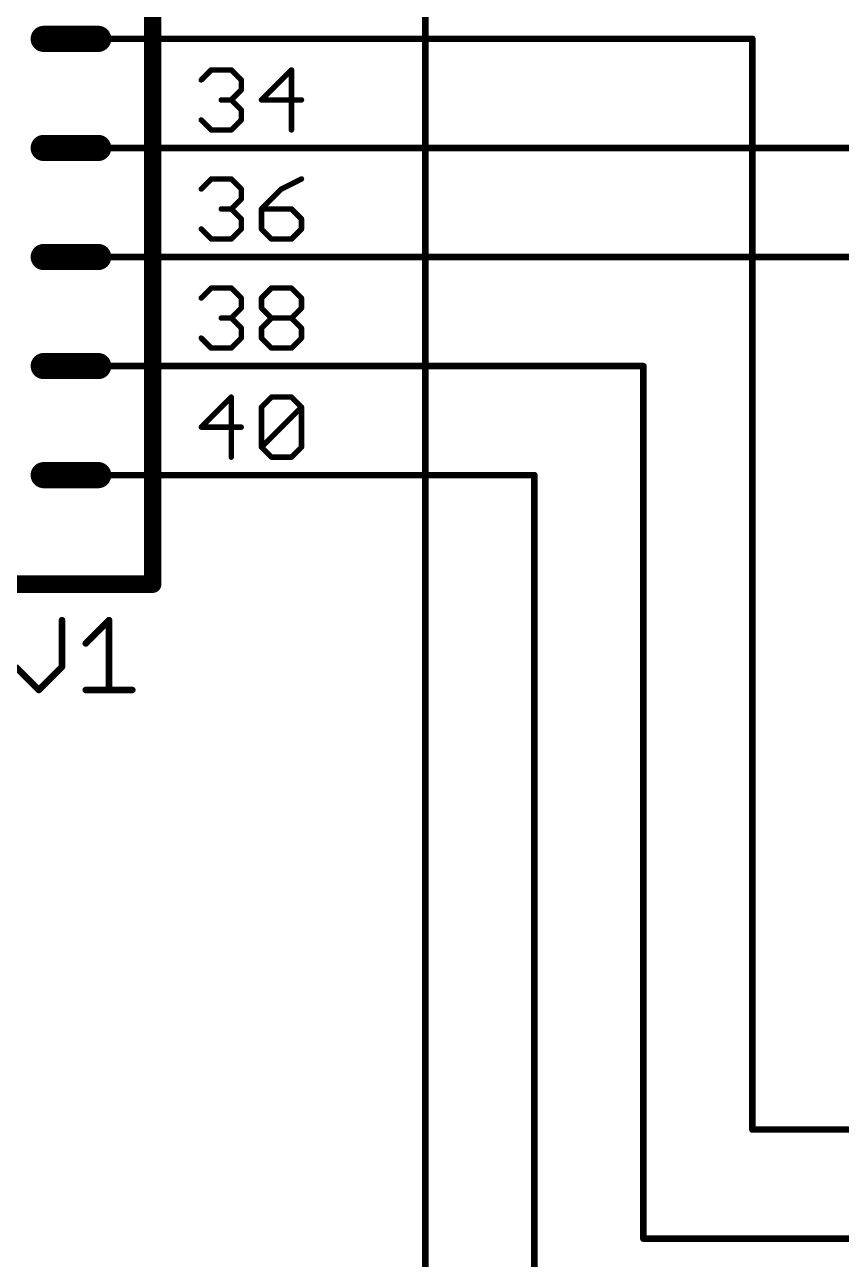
# Model space of a CAD drawing. Extents: x 6 to 173, y -6 to 152.
# Drawn here: x 104.97 to 123.99, y 52.86 to 81.61 of the extents above; entities that cross this region are included whole.
import ezdxf

# ---------------------------------------------------------------- set-up
doc = ezdxf.new("R2010")
doc.units = 0
for name, color, linetype in [('91', 94, 'CONTINUOUS'), ('94', 14, 'CONTINUOUS'), ('95', 251, 'CONTINUOUS')]:
    doc.layers.add(name, color=color, linetype=linetype)

msp = doc.modelspace()

# ---------------------------------------------------------------- linework, layer by layer
at = {"layer": '91', "const_width": 0.1524}
for points in [[(114.3, 83.82), (114.3, 50.8)], [(121.92, 81.28), (111.76, 81.28)], [(121.92, 55.88), (121.92, 81.28)], [(160.02, 78.74), (111.76, 78.74)], [(170.18, 76.2), (111.76, 76.2)], [(119.38, 73.66), (111.76, 73.66)], [(119.38, 53.34), (119.38, 73.66)], [(111.76, 71.12), (116.84, 71.12)], [(116.84, 71.12), (116.84, 50.8)], [(137.16, 55.88), (121.92, 55.88)], [(137.16, 53.34), (119.38, 53.34)]]:
    msp.add_lwpolyline(points, dxfattribs=at)
at = {"layer": '91', "const_width": 0.0762}
for points in [[(111.76, 81.3181, 1), (111.76, 81.2419)], [(121.9581, 81.28, 1), (121.8819, 81.28)], [(121.92, 81.2419, 1), (121.92, 81.3181)], [(111.76, 78.7781, 1), (111.76, 78.7019)], [(111.76, 76.2381, 1), (111.76, 76.1619)], [(111.76, 73.6981, 1), (111.76, 73.6219)], [(119.4181, 73.66, 1), (119.3419, 73.66)], [(119.38, 73.6219, 1), (119.38, 73.6981)], [(111.76, 71.1581, 1), (111.76, 71.0819)], [(116.8781, 71.12, 1), (116.8019, 71.12)], [(116.84, 71.0819, 1), (116.84, 71.1581)], [(121.92, 55.9181, 1), (121.92, 55.8419)], [(121.8819, 55.88, 1), (121.9581, 55.88)], [(119.38, 53.3781, 1), (119.38, 53.3019)], [(119.3419, 53.34, 1), (119.4181, 53.34)]]:
    msp.add_lwpolyline(points, format="xyb", dxfattribs=at)
at = {"layer": '94'}
for points, const_width in [([(107.95, 68.58), (107.95, 121.92)], 0.4064), ([(106.68, 81.28), (105.41, 81.28)], 0.6096), ([(111.76, 81.28), (106.68, 81.28)], 0.1524), ([(106.68, 78.74), (105.41, 78.74)], 0.6096), ([(111.76, 78.74), (106.68, 78.74)], 0.1524), ([(106.68, 76.2), (105.41, 76.2)], 0.6096), ([(111.76, 76.2), (106.68, 76.2)], 0.1524), ([(106.68, 73.66), (105.41, 73.66)], 0.6096), ([(111.76, 73.66), (106.68, 73.66)], 0.1524), ([(106.68, 71.12), (105.41, 71.12)], 0.6096), ([(111.76, 71.12), (106.68, 71.12)], 0.1524), ([(107.95, 68.58), (100.33, 68.58)], 0.4064)]:
    msp.add_lwpolyline(points, dxfattribs=dict(at, const_width=const_width))
for points, const_width in [([(105.41, 81.4324, 1), (105.41, 81.1276)], 0.3048), ([(106.68, 81.1276, 1), (106.68, 81.4324)], 0.3048), ([(106.68, 81.3181, 1), (106.68, 81.2419)], 0.0762), ([(111.76, 81.2419, 1), (111.76, 81.3181)], 0.0762), ([(105.41, 78.8924, 1), (105.41, 78.5876)], 0.3048), ([(106.68, 78.5876, 1), (106.68, 78.8924)], 0.3048), ([(106.68, 78.7781, 1), (106.68, 78.7019)], 0.0762), ([(111.76, 78.7019, 1), (111.76, 78.7781)], 0.0762), ([(105.41, 76.3524, 1), (105.41, 76.0476)], 0.3048), ([(106.68, 76.0476, 1), (106.68, 76.3524)], 0.3048), ([(106.68, 76.2381, 1), (106.68, 76.1619)], 0.0762), ([(111.76, 76.1619, 1), (111.76, 76.2381)], 0.0762), ([(105.41, 73.8124, 1), (105.41, 73.5076)], 0.3048), ([(106.68, 73.5076, 1), (106.68, 73.8124)], 0.3048), ([(106.68, 73.6981, 1), (106.68, 73.6219)], 0.0762), ([(111.76, 73.6219, 1), (111.76, 73.6981)], 0.0762), ([(105.41, 71.2724, 1), (105.41, 70.9676)], 0.3048), ([(106.68, 70.9676, 1), (106.68, 71.2724)], 0.3048), ([(106.68, 71.1581, 1), (106.68, 71.0819)], 0.0762), ([(111.76, 71.0819, 1), (111.76, 71.1581)], 0.0762), ([(107.95, 68.4784, 1), (107.95, 68.6816)], 0.2032), ([(107.8484, 68.58, 1), (108.0516, 68.58)], 0.2032)]:
    msp.add_lwpolyline(points, format="xyb", dxfattribs=dict(at, const_width=const_width))
at = {"layer": '95'}
for points, const_width in [([(109.0803, 80.3243), (109.3133, 80.5573)], 0.127), ([(109.3133, 80.5573), (109.7794, 80.5573)], 0.127), ([(109.7794, 80.5573), (110.0124, 80.3243)], 0.127), ([(111.1827, 80.5573), (110.4836, 79.8582)], 0.127), ([(111.1827, 79.1591), (111.1827, 80.5573)], 0.127), ([(110.0124, 80.3243), (110.0124, 80.0912)], 0.127), ([(110.0124, 80.0912), (109.7794, 79.8582)], 0.127), ([(109.7794, 79.8582), (109.5464, 79.8582)], 0.127), ([(109.7794, 79.8582), (110.0124, 79.6252)], 0.127), ([(110.0124, 79.6252), (110.0124, 79.3921)], 0.127), ([(110.4836, 79.8582), (111.4157, 79.8582)], 0.127), ([(109.3133, 79.1591), (109.0803, 79.3921)], 0.127), ([(110.0124, 79.3921), (109.7794, 79.1591)], 0.127), ([(109.7794, 79.1591), (109.3133, 79.1591)], 0.127), ([(109.0803, 77.7843), (109.3133, 78.0173)], 0.127), ([(109.3133, 78.0173), (109.7794, 78.0173)], 0.127), ([(109.7794, 78.0173), (110.0124, 77.7843)], 0.127), ([(111.4157, 78.0173), (110.9496, 77.7843)], 0.127), ([(110.0124, 77.7843), (110.0124, 77.5512)], 0.127), ([(110.9496, 77.7843), (110.4836, 77.3182)], 0.127), ([(109.7794, 77.3182), (109.5464, 77.3182)], 0.127), ([(110.0124, 77.5512), (109.7794, 77.3182)], 0.127), ([(109.7794, 77.3182), (110.0124, 77.0852)], 0.127), ([(110.4836, 77.3182), (110.4836, 76.8521)], 0.127), ([(111.1827, 77.3182), (110.4836, 77.3182)], 0.127), ([(111.4157, 77.0852), (111.1827, 77.3182)], 0.127), ([(110.0124, 77.0852), (110.0124, 76.8521)], 0.127), ([(111.4157, 76.8521), (111.4157, 77.0852)], 0.127), ([(109.3133, 76.6191), (109.0803, 76.8521)], 0.127), ([(110.0124, 76.8521), (109.7794, 76.6191)], 0.127), ([(110.4836, 76.8521), (110.7166, 76.6191)], 0.127), ([(111.1827, 76.6191), (111.4157, 76.8521)], 0.127), ([(109.7794, 76.6191), (109.3133, 76.6191)], 0.127), ([(110.7166, 76.6191), (111.1827, 76.6191)], 0.127), ([(109.0803, 75.2443), (109.3133, 75.4773)], 0.127), ([(109.3133, 75.4773), (109.7794, 75.4773)], 0.127), ([(109.7794, 75.4773), (110.0124, 75.2443)], 0.127), ([(110.4836, 75.2443), (110.7166, 75.4773)], 0.127), ([(110.7166, 75.4773), (111.1827, 75.4773)], 0.127), ([(111.1827, 75.4773), (111.4157, 75.2443)], 0.127), ([(110.0124, 75.0112), (109.7794, 74.7782)], 0.127), ([(110.0124, 75.2443), (110.0124, 75.0112)], 0.127), ([(110.4836, 75.0112), (110.4836, 75.2443)], 0.127), ([(110.7166, 74.7782), (110.4836, 75.0112)], 0.127), ([(111.4157, 75.0112), (111.1827, 74.7782)], 0.127), ([(111.4157, 75.2443), (111.4157, 75.0112)], 0.127), ([(109.7794, 74.7782), (109.5464, 74.7782)], 0.127), ([(109.7794, 74.7782), (110.0124, 74.5452)], 0.127), ([(110.4836, 74.5452), (110.7166, 74.7782)], 0.127), ([(110.7166, 74.7782), (111.1827, 74.7782)], 0.127), ([(111.1827, 74.7782), (111.4157, 74.5452)], 0.127), ([(110.0124, 74.5452), (110.0124, 74.3121)], 0.127), ([(110.4836, 74.3121), (110.4836, 74.5452)], 0.127), ([(111.4157, 74.5452), (111.4157, 74.3121)], 0.127), ([(109.3133, 74.0791), (109.0803, 74.3121)], 0.127), ([(110.0124, 74.3121), (109.7794, 74.0791)], 0.127), ([(110.7166, 74.0791), (110.4836, 74.3121)], 0.127), ([(111.4157, 74.3121), (111.1827, 74.0791)], 0.127), ([(109.7794, 74.0791), (109.3133, 74.0791)], 0.127), ([(111.1827, 74.0791), (110.7166, 74.0791)], 0.127), ([(109.7794, 72.9373), (109.0803, 72.2382)], 0.127), ([(109.7794, 71.5391), (109.7794, 72.9373)], 0.127), ([(110.4836, 72.7043), (110.7166, 72.9373)], 0.127), ([(110.4836, 71.7721), (110.4836, 72.7043)], 0.127), ([(110.4836, 71.7721), (111.4157, 72.7043)], 0.127), ([(110.7166, 72.9373), (111.1827, 72.9373)], 0.127), ([(111.1827, 72.9373), (111.4157, 72.7043)], 0.127), ([(111.4157, 72.7043), (111.4157, 71.7721)], 0.127), ([(109.0803, 72.2382), (110.0124, 72.2382)], 0.127), ([(110.7166, 71.5391), (110.4836, 71.7721)], 0.127), ([(111.1827, 71.5391), (110.7166, 71.5391)], 0.127), ([(111.4157, 71.7721), (111.1827, 71.5391)], 0.127), ([(105.8365, 66.6585), (105.8365, 67.7432)], 0.1524), ([(106.389, 67.2009), (106.9314, 67.7432)], 0.1524), ([(106.9314, 67.7432), (106.9314, 66.1162)], 0.1524), ([(104.7519, 66.6585), (105.2942, 66.1162)], 0.1524), ([(105.2942, 66.1162), (105.8365, 66.6585)], 0.1524), ([(106.389, 66.1162), (107.4737, 66.1162)], 0.1524)]:
    msp.add_lwpolyline(points, dxfattribs=dict(at, const_width=const_width))
for points, const_width in [([(109.3133, 80.589, 1), (109.3133, 80.5255)], 0.0635), ([(109.3358, 80.5348, 1), (109.2909, 80.5797)], 0.0635), ([(109.8018, 80.5797, 1), (109.7569, 80.5348)], 0.0635), ([(109.7794, 80.5255, 1), (109.7794, 80.589)], 0.0635), ([(111.2144, 80.5573, 1), (111.1509, 80.5573)], 0.0635), ([(111.2051, 80.5348, 1), (111.1602, 80.5797)], 0.0635), ([(109.0578, 80.3467, 1), (109.1028, 80.3018)], 0.0635), ([(110.0442, 80.3243, 1), (109.9807, 80.3243)], 0.0635), ([(109.99, 80.3018, 1), (110.0349, 80.3467)], 0.0635), ([(109.9807, 80.0912, 1), (110.0442, 80.0912)], 0.0635), ([(110.0349, 80.0688, 1), (109.99, 80.1137)], 0.0635), ([(109.5464, 79.8899, 1), (109.5464, 79.8264)], 0.0635), ([(109.8018, 79.8806, 1), (109.7569, 79.8357)], 0.0635), ([(109.7569, 79.8806, 1), (109.8018, 79.8357)], 0.0635), ([(109.7794, 79.8264, 1), (109.7794, 79.8899)], 0.0635), ([(110.0442, 79.6252, 1), (109.9807, 79.6252)], 0.0635), ([(109.99, 79.6027, 1), (110.0349, 79.6476)], 0.0635), ([(110.4836, 79.8899, 1), (110.4836, 79.8264)], 0.0635), ([(110.4611, 79.8806, 1), (110.506, 79.8357)], 0.0635), ([(111.4157, 79.8264, 1), (111.4157, 79.8899)], 0.0635), ([(109.1028, 79.4146, 1), (109.0578, 79.3697)], 0.0635), ([(109.9807, 79.3921, 1), (110.0442, 79.3921)], 0.0635), ([(110.0349, 79.3697, 1), (109.99, 79.4146)], 0.0635), ([(109.3133, 79.1909, 1), (109.3133, 79.1274)], 0.0635), ([(109.2909, 79.1366, 1), (109.3358, 79.1816)], 0.0635), ([(109.7569, 79.1816, 1), (109.8018, 79.1366)], 0.0635), ([(109.7794, 79.1274, 1), (109.7794, 79.1909)], 0.0635), ([(111.1509, 79.1591, 1), (111.2144, 79.1591)], 0.0635), ([(109.3133, 78.049, 1), (109.3133, 77.9855)], 0.0635), ([(109.3358, 77.9948, 1), (109.2909, 78.0397)], 0.0635), ([(109.8018, 78.0397, 1), (109.7569, 77.9948)], 0.0635), ([(109.7794, 77.9855, 1), (109.7794, 78.049)], 0.0635), ([(111.4299, 77.9889, 1), (111.4015, 78.0457)], 0.0635), ([(109.0578, 77.8067, 1), (109.1028, 77.7618)], 0.0635), ([(110.0442, 77.7843, 1), (109.9807, 77.7843)], 0.0635), ([(109.99, 77.7618, 1), (110.0349, 77.8067)], 0.0635), ([(110.9354, 77.8127, 1), (110.9638, 77.7559)], 0.0635), ([(110.9721, 77.7618, 1), (110.9272, 77.8067)], 0.0635), ([(109.5464, 77.3499, 1), (109.5464, 77.2864)], 0.0635), ([(109.8018, 77.3406, 1), (109.7569, 77.2957)], 0.0635), ([(109.7569, 77.3406, 1), (109.8018, 77.2957)], 0.0635), ([(109.7794, 77.2864, 1), (109.7794, 77.3499)], 0.0635), ([(109.9807, 77.5512, 1), (110.0442, 77.5512)], 0.0635), ([(110.0349, 77.5288, 1), (109.99, 77.5737)], 0.0635), ([(110.5153, 77.3182, 1), (110.4518, 77.3182)], 0.0635), ([(110.4836, 77.3499, 1), (110.4836, 77.2864)], 0.0635), ([(110.4611, 77.3406, 1), (110.506, 77.2957)], 0.0635), ([(111.2051, 77.3406, 1), (111.1602, 77.2957)], 0.0635), ([(111.1827, 77.2864, 1), (111.1827, 77.3499)], 0.0635), ([(110.0442, 77.0852, 1), (109.9807, 77.0852)], 0.0635), ([(109.99, 77.0627, 1), (110.0349, 77.1076)], 0.0635), ([(111.4475, 77.0852, 1), (111.384, 77.0852)], 0.0635), ([(111.3933, 77.0627, 1), (111.4382, 77.1076)], 0.0635), ([(109.1028, 76.8746, 1), (109.0578, 76.8297)], 0.0635), ([(109.9807, 76.8521, 1), (110.0442, 76.8521)], 0.0635), ([(110.0349, 76.8297, 1), (109.99, 76.8746)], 0.0635), ([(110.506, 76.8746, 1), (110.4611, 76.8297)], 0.0635), ([(110.4518, 76.8521, 1), (110.5153, 76.8521)], 0.0635), ([(111.384, 76.8521, 1), (111.4475, 76.8521)], 0.0635), ([(111.4382, 76.8297, 1), (111.3933, 76.8746)], 0.0635), ([(109.3133, 76.6509, 1), (109.3133, 76.5874)], 0.0635), ([(109.2909, 76.5966, 1), (109.3358, 76.6416)], 0.0635), ([(109.7569, 76.6416, 1), (109.8018, 76.5966)], 0.0635), ([(109.7794, 76.5874, 1), (109.7794, 76.6509)], 0.0635), ([(110.7166, 76.6509, 1), (110.7166, 76.5874)], 0.0635), ([(110.6942, 76.5966, 1), (110.7391, 76.6416)], 0.0635), ([(111.1602, 76.6416, 1), (111.2051, 76.5966)], 0.0635), ([(111.1827, 76.5874, 1), (111.1827, 76.6509)], 0.0635), ([(109.3133, 75.509, 1), (109.3133, 75.4455)], 0.0635), ([(109.3358, 75.4548, 1), (109.2909, 75.4997)], 0.0635), ([(109.8018, 75.4997, 1), (109.7569, 75.4548)], 0.0635), ([(109.7794, 75.4455, 1), (109.7794, 75.509)], 0.0635), ([(110.7166, 75.509, 1), (110.7166, 75.4455)], 0.0635), ([(110.7391, 75.4548, 1), (110.6942, 75.4997)], 0.0635), ([(111.2051, 75.4997, 1), (111.1602, 75.4548)], 0.0635), ([(111.1827, 75.4455, 1), (111.1827, 75.509)], 0.0635), ([(109.0578, 75.2667, 1), (109.1028, 75.2218)], 0.0635), ([(110.0442, 75.2443, 1), (109.9807, 75.2443)], 0.0635), ([(109.99, 75.2218, 1), (110.0349, 75.2667)], 0.0635), ([(110.0349, 74.9888, 1), (109.99, 75.0337)], 0.0635), ([(110.5153, 75.2443, 1), (110.4518, 75.2443)], 0.0635), ([(110.4611, 75.2667, 1), (110.506, 75.2218)], 0.0635), ([(110.506, 75.0337, 1), (110.4611, 74.9888)], 0.0635), ([(111.4475, 75.2443, 1), (111.384, 75.2443)], 0.0635), ([(111.3933, 75.2218, 1), (111.4382, 75.2667)], 0.0635), ([(111.4382, 74.9888, 1), (111.3933, 75.0337)], 0.0635), ([(109.5464, 74.8099, 1), (109.5464, 74.7464)], 0.0635), ([(109.8018, 74.8006, 1), (109.7569, 74.7557)], 0.0635), ([(109.7569, 74.8006, 1), (109.8018, 74.7557)], 0.0635), ([(109.7794, 74.7464, 1), (109.7794, 74.8099)], 0.0635), ([(109.9807, 75.0112, 1), (110.0442, 75.0112)], 0.0635), ([(110.4518, 75.0112, 1), (110.5153, 75.0112)], 0.0635), ([(110.7166, 74.8099, 1), (110.7166, 74.7464)], 0.0635), ([(110.7391, 74.7557, 1), (110.6942, 74.8006)], 0.0635), ([(110.6942, 74.7557, 1), (110.7391, 74.8006)], 0.0635), ([(111.2051, 74.8006, 1), (111.1602, 74.7557)], 0.0635), ([(111.1602, 74.8006, 1), (111.2051, 74.7557)], 0.0635), ([(111.1827, 74.7464, 1), (111.1827, 74.8099)], 0.0635), ([(111.384, 75.0112, 1), (111.4475, 75.0112)], 0.0635), ([(110.0442, 74.5452, 1), (109.9807, 74.5452)], 0.0635), ([(109.99, 74.5227, 1), (110.0349, 74.5676)], 0.0635), ([(110.5153, 74.5452, 1), (110.4518, 74.5452)], 0.0635), ([(110.4611, 74.5676, 1), (110.506, 74.5227)], 0.0635), ([(111.4475, 74.5452, 1), (111.384, 74.5452)], 0.0635), ([(111.3933, 74.5227, 1), (111.4382, 74.5676)], 0.0635), ([(109.1028, 74.3346, 1), (109.0578, 74.2897)], 0.0635), ([(109.9807, 74.3121, 1), (110.0442, 74.3121)], 0.0635), ([(110.0349, 74.2897, 1), (109.99, 74.3346)], 0.0635), ([(110.506, 74.3346, 1), (110.4611, 74.2897)], 0.0635), ([(110.4518, 74.3121, 1), (110.5153, 74.3121)], 0.0635), ([(111.384, 74.3121, 1), (111.4475, 74.3121)], 0.0635), ([(111.4382, 74.2897, 1), (111.3933, 74.3346)], 0.0635), ([(109.3133, 74.1108, 1), (109.3133, 74.0473)], 0.0635), ([(109.2909, 74.0566, 1), (109.3358, 74.1016)], 0.0635), ([(109.7569, 74.1016, 1), (109.8018, 74.0566)], 0.0635), ([(109.7794, 74.0473, 1), (109.7794, 74.1108)], 0.0635), ([(110.7166, 74.1108, 1), (110.7166, 74.0473)], 0.0635), ([(110.6942, 74.0566, 1), (110.7391, 74.1016)], 0.0635), ([(111.1602, 74.1016, 1), (111.2051, 74.0566)], 0.0635), ([(111.1827, 74.0473, 1), (111.1827, 74.1108)], 0.0635), ([(109.8111, 72.9373, 1), (109.7476, 72.9373)], 0.0635), ([(109.8018, 72.9148, 1), (109.7569, 72.9597)], 0.0635), ([(110.5153, 72.7043, 1), (110.4518, 72.7043)], 0.0635), ([(110.4611, 72.7267, 1), (110.506, 72.6818)], 0.0635), ([(110.7166, 72.969, 1), (110.7166, 72.9055)], 0.0635), ([(110.7391, 72.9148, 1), (110.6942, 72.9597)], 0.0635), ([(111.2051, 72.9597, 1), (111.1602, 72.9148)], 0.0635), ([(111.1827, 72.9055, 1), (111.1827, 72.969)], 0.0635), ([(111.4475, 72.7043, 1), (111.384, 72.7043)], 0.0635), ([(111.4382, 72.6818, 1), (111.3933, 72.7267)], 0.0635), ([(111.3933, 72.6818, 1), (111.4382, 72.7267)], 0.0635), ([(109.0803, 72.2699, 1), (109.0803, 72.2064)], 0.0635), ([(109.0578, 72.2606, 1), (109.1028, 72.2157)], 0.0635), ([(110.0124, 72.2064, 1), (110.0124, 72.2699)], 0.0635), ([(110.506, 71.7946, 1), (110.4611, 71.7497)], 0.0635), ([(110.4611, 71.7946, 1), (110.506, 71.7497)], 0.0635), ([(110.4518, 71.7721, 1), (110.5153, 71.7721)], 0.0635), ([(110.7166, 71.5709, 1), (110.7166, 71.5074)], 0.0635), ([(110.6942, 71.5166, 1), (110.7391, 71.5616)], 0.0635), ([(111.1602, 71.5616, 1), (111.2051, 71.5166)], 0.0635), ([(111.1827, 71.5074, 1), (111.1827, 71.5709)], 0.0635), ([(111.384, 71.7721, 1), (111.4475, 71.7721)], 0.0635), ([(111.4382, 71.7497, 1), (111.3933, 71.7946)], 0.0635), ([(109.7476, 71.5391, 1), (109.8111, 71.5391)], 0.0635), ([(105.8746, 67.7432, 1), (105.7984, 67.7432)], 0.0762), ([(106.9695, 67.7432, 1), (106.8933, 67.7432)], 0.0762), ([(106.9583, 67.7162, 1), (106.9044, 67.7701)], 0.0762), ([(106.3621, 67.2278, 1), (106.416, 67.1739)], 0.0762), ([(105.8635, 66.6316, 1), (105.8096, 66.6855)], 0.0762), ([(105.7984, 66.6585, 1), (105.8746, 66.6585)], 0.0762), ([(105.2673, 66.1431, 1), (105.3212, 66.0893)], 0.0762), ([(105.2673, 66.0893, 1), (105.3212, 66.1431)], 0.0762), ([(106.389, 66.1543, 1), (106.389, 66.0781)], 0.0762), ([(106.8933, 66.1162, 1), (106.9695, 66.1162)], 0.0762), ([(107.4737, 66.0781, 1), (107.4737, 66.1543)], 0.0762)]:
    msp.add_lwpolyline(points, format="xyb", dxfattribs=dict(at, const_width=const_width))

doc.saveas('drawing.dxf')
